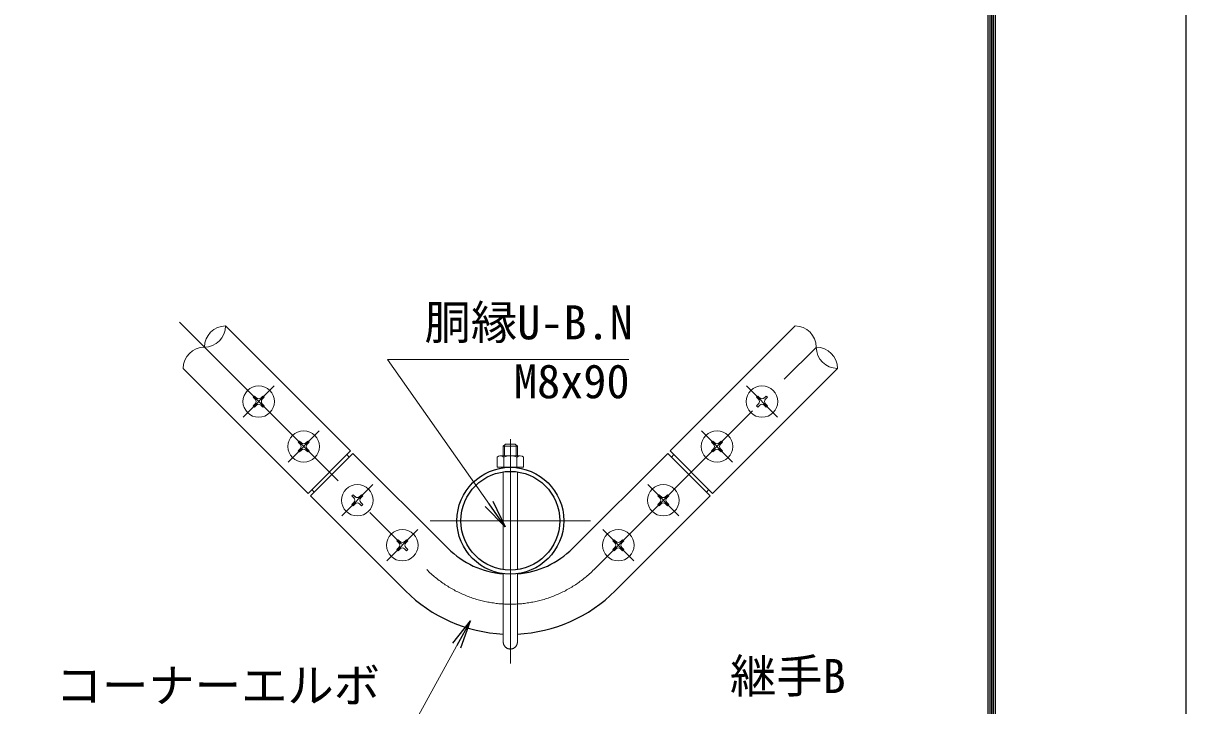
# Model space of a CAD drawing. Units: millimetres, scale not verified. Extents: x -4210 to 4210, y -2971 to 2972.
# Drawn here: x 2565 to 4210, y -160 to 806 of the extents above; entities that cross this region are included whole.
import ezdxf
from ezdxf.enums import TextEntityAlignment as Align

# ---------------------------------------------------------------- set-up
doc = ezdxf.new("R2010")
doc.units = ezdxf.units.MM
doc.header["$LTSCALE"] = 10
doc.linetypes.add('DASHED', pattern=[7.5, 6, -1.5])
doc.linetypes.add('USER1', pattern=[50.8, 31.75, -6.35, 6.35, -6.35])
for name, color, linetype, lineweight in [('0-0_D-STR1', 1, 'Continuous', 25), ('0-1_D-STR3', 3, 'Continuous', 13), ('0-2_D-BMK', 2, 'USER1', 13), ('0-4_D-STR-DIM', 7, 'Continuous', 13), ('0-5_0', 7, 'Continuous', 25), ('0-A_D-STR-TXT', 7, 'Continuous', 13), ('0-C_D-TTL', 7, 'Continuous', 25)]:
    doc.layers.add(name, color=color, linetype=linetype, lineweight=lineweight)
doc.styles.add('ＭＳ ゴシック', font='')
doc.styles.get('ＭＳ ゴシック').set_extended_font_data('MS Gothic')

# ---------------------------------------------------------------- blocks, each defined once
blk = doc.blocks.new('_Open')
at = {"layer": '0-5_0'}
blk.add_line((-10, 1.667), (0, 0), dxfattribs=at)
blk.add_lwpolyline([(-10, -1.667), (0, 0), (-10, 0)], dxfattribs=at)

msp = doc.modelspace()

# ---------------------------------------------------------------- linework, layer by layer
at = {"layer": '0-0_D-STR1'}
for p, q in [((3027.95, 201.15), (2851.18, 377.93)), ((3480.5, 201.15), (3657.28, 377.93)), ((2967.85, 141.05), (2791.07, 317.83)), ((3540.61, 141.05), (3717.38, 317.83)), ((3027.95, 201.15), (2967.85, 141.05)), ((2971.38, 137.51), (3031.49, 197.62)), ((3031.49, 197.62), (3165.84, 63.27)), ((3342.62, 63.27), (3476.97, 197.62)), ((3476.97, 197.62), (3537.07, 137.51)), ((3480.5, 201.15), (3540.61, 141.05)), ((2971.38, 137.51), (3105.73, 3.16)), ((3402.72, 3.16), (3537.07, 137.51))]:
    msp.add_line(p, q, dxfattribs=at)
for radius in [75.62, 69.88]:
    msp.add_circle((3254.23, 102.28), radius, dxfattribs=at)
for radius, start, end in [(125, 225, 265.41143), (125, 274.58857, 315), (210, 225, 267.2706), (210, 272.7294, 315)]:
    msp.add_arc((3254.23, 151.66), radius, start, end, dxfattribs=at)
at = {"layer": '0-1_D-STR3'}
for p, q in [((2891.99, 278.74), (2890.26, 277.01)), ((2893.05, 274.12), (2890.26, 277.01)), ((2890.26, 264.95), (2893.05, 267.84)), ((2891.99, 263.22), (2890.26, 264.95)), ((2894.88, 275.95), (2891.99, 278.74)), ((2891.99, 263.22), (2894.88, 266.01)), ((2904.05, 278.74), (2901.16, 275.95)), ((2901.16, 266.01), (2904.05, 263.22)), ((2905.78, 277.01), (2902.99, 274.12)), ((2902.99, 267.84), (2905.78, 264.95)), ((2905.78, 277.01), (2904.05, 278.74)), ((2905.78, 264.95), (2904.05, 263.22)), ((3602.67, 277.01), (3604.4, 278.74)), ((3602.67, 277.01), (3605.46, 274.12)), ((3605.46, 267.84), (3602.67, 264.95)), ((3602.67, 264.95), (3604.4, 263.22)), ((3604.4, 278.74), (3607.29, 275.95)), ((3607.29, 266.01), (3604.4, 263.22)), ((3613.57, 275.95), (3616.46, 278.74)), ((3616.46, 263.22), (3613.57, 266.01)), ((3615.4, 274.12), (3618.19, 277.01)), ((3618.19, 264.95), (3615.4, 267.84)), ((3616.46, 278.74), (3618.19, 277.01)), ((3616.46, 263.22), (3618.19, 264.95)), ((2955.63, 215.1), (2953.9, 213.37)), ((2958.52, 212.31), (2955.63, 215.1)), ((2967.69, 215.1), (2964.8, 212.31)), ((2969.42, 213.37), (2967.69, 215.1)), ((3539.03, 213.37), (3540.76, 215.1)), ((3540.76, 215.1), (3543.65, 212.31)), ((3549.93, 212.31), (3552.82, 215.1)), ((3552.82, 215.1), (3554.55, 213.37)), ((2956.69, 210.48), (2953.9, 213.37)), ((2953.9, 201.31), (2956.69, 204.2)), ((2955.63, 199.58), (2953.9, 201.31)), ((2955.63, 199.58), (2958.52, 202.37)), ((2964.8, 202.37), (2967.69, 199.58)), ((2969.42, 213.37), (2966.63, 210.48)), ((2966.63, 204.2), (2969.42, 201.31)), ((2969.42, 201.31), (2967.69, 199.58)), ((3244.23, 194.16), (3244.23, 207.73)), ((3245.98, 194.16), (3245.98, 209.48)), ((3247.23, 210.73), (3261.23, 210.73)), ((3264.23, 207.73), (3261.23, 210.73)), ((3262.48, 194.16), (3262.48, 209.48)), ((3264.23, 194.16), (3264.23, 207.73)), ((3539.03, 213.37), (3541.82, 210.48)), ((3541.82, 204.2), (3539.03, 201.31)), ((3539.03, 201.31), (3540.76, 199.58)), ((3543.65, 202.37), (3540.76, 199.58)), ((3552.82, 199.58), (3549.93, 202.37)), ((3551.76, 210.48), (3554.55, 213.37)), ((3554.55, 201.31), (3551.76, 204.2)), ((3552.82, 199.58), (3554.55, 201.31)), ((3022.65, 195.85), (3026.18, 192.32)), ((3235.48, 177.91), (3235.48, 192.41)), ((3239.42, 194.16), (3268.34, 194.16)), ((3244.85, 192.41), (3244.85, 177.91)), ((3263.6, 192.41), (3263.6, 177.91)), ((3272.98, 177.91), (3272.98, 192.41)), ((3485.8, 195.85), (3482.27, 192.32)), ((3235.48, 177.91), (3272.98, 177.91)), ((3244.23, 177.24), (3244.23, 177.91)), ((3244.23, 33.13), (3244.23, 171.44)), ((3264.23, 177.24), (3264.23, 177.91)), ((3264.23, 33.13), (3264.23, 171.44)), ((2973.15, 146.35), (2976.69, 142.82)), ((3031.65, 139.09), (3029.92, 137.36)), ((3032.71, 134.47), (3029.92, 137.36)), ((3034.53, 136.3), (3031.65, 139.09)), ((3043.7, 139.09), (3040.82, 136.3)), ((3045.43, 137.36), (3042.64, 134.47)), ((3043.7, 139.09), (3045.43, 137.36)), ((3464.75, 139.09), (3463.02, 137.36)), ((3465.81, 134.47), (3463.02, 137.36)), ((3467.64, 136.3), (3464.75, 139.09)), ((3476.81, 139.09), (3473.92, 136.3)), ((3478.54, 137.36), (3475.75, 134.47)), ((3476.81, 139.09), (3478.54, 137.36)), ((3535.3, 146.35), (3531.77, 142.82)), ((3029.92, 125.3), (3032.71, 128.19)), ((3029.92, 125.3), (3031.65, 123.57)), ((3031.65, 123.57), (3034.53, 126.36)), ((3040.82, 126.36), (3043.7, 123.57)), ((3042.64, 128.19), (3045.43, 125.3)), ((3045.43, 125.3), (3043.7, 123.57)), ((3463.02, 125.3), (3465.81, 128.19)), ((3463.02, 125.3), (3464.75, 123.57)), ((3464.75, 123.57), (3467.64, 126.36)), ((3473.92, 126.36), (3476.81, 123.57)), ((3475.75, 128.19), (3478.54, 125.3)), ((3478.54, 125.3), (3476.81, 123.57)), ((3095.29, 75.45), (3093.56, 73.72)), ((3096.35, 70.83), (3093.56, 73.72)), ((3098.17, 72.66), (3095.29, 75.45)), ((3107.34, 75.45), (3104.46, 72.66)), ((3109.07, 73.72), (3106.28, 70.83)), ((3107.34, 75.45), (3109.07, 73.72)), ((3401.11, 75.45), (3399.38, 73.72)), ((3402.17, 70.83), (3399.38, 73.72)), ((3404, 72.66), (3401.11, 75.45)), ((3413.17, 75.45), (3410.28, 72.66)), ((3414.9, 73.72), (3412.11, 70.83)), ((3413.17, 75.45), (3414.9, 73.72)), ((3093.56, 61.66), (3096.35, 64.55)), ((3093.56, 61.66), (3095.29, 59.93)), ((3095.29, 59.93), (3098.17, 62.72)), ((3104.46, 62.72), (3107.34, 59.93)), ((3106.28, 64.55), (3109.07, 61.66)), ((3109.07, 61.66), (3107.34, 59.93)), ((3399.38, 61.66), (3402.17, 64.55)), ((3399.38, 61.66), (3401.11, 59.93)), ((3401.11, 59.93), (3404, 62.72)), ((3410.28, 62.72), (3413.17, 59.93)), ((3412.11, 64.55), (3414.9, 61.66)), ((3414.9, 61.66), (3413.17, 59.93)), ((3244.23, -69.27), (3244.23, 27.32)), ((3264.23, -69.27), (3264.23, 27.32))]:
    msp.add_line(p, q, dxfattribs=at)
msp.add_lwpolyline([(3247.23, 210.73), (3244.23, 207.73), (3264.23, 207.73)], dxfattribs=at)
for centre in [(2898.02, 270.98), (3610.43, 270.98), (2961.66, 207.34), (3546.79, 207.34), (3037.68, 131.33), (3470.78, 131.33), (3101.31, 67.69), (3407.14, 67.69)]:
    msp.add_circle(centre, 22.25, dxfattribs=at)
for centre, radius, start, end in [((2889.68, 270.98), 4.61, 315, 45), ((2898.02, 279.32), 4.61, 225, 315), ((2898.02, 262.64), 4.61, 45, 135), ((2906.36, 270.98), 4.61, 135, 225), ((3602.09, 270.98), 4.61, 315, 45), ((3610.43, 279.32), 4.61, 225, 315), ((3610.43, 262.64), 4.61, 45, 135), ((3618.77, 270.98), 4.61, 135, 225), ((2953.32, 207.34), 4.61, 315, 45), ((2961.66, 215.68), 4.61, 225, 315), ((2961.66, 199), 4.61, 45, 135), ((2970, 207.34), 4.61, 135, 225), ((3538.45, 207.34), 4.61, 315, 45), ((3546.79, 215.68), 4.61, 225, 315), ((3546.79, 199), 4.61, 45, 135), ((3555.13, 207.34), 4.61, 135, 225), ((3240.16, 187.16), 7.04, 48.21899, 131.78101), ((3254.23, 168.17), 25.99, 68.85295, 111.14705), ((3268.29, 187), 7.15, 49.0514, 130.9486), ((3029.34, 131.33), 4.61, 315, 45), ((3037.68, 139.67), 4.61, 225, 315), ((3046.01, 131.33), 4.61, 135, 225), ((3462.44, 131.33), 4.61, 315, 45), ((3470.78, 139.67), 4.61, 225, 315), ((3479.12, 131.33), 4.61, 135, 225), ((3037.68, 122.99), 4.61, 45, 135), ((3470.78, 122.99), 4.61, 45, 135), ((3092.98, 67.69), 4.61, 315, 45), ((3101.31, 76.03), 4.61, 225, 315), ((3109.65, 67.69), 4.61, 135, 225), ((3398.8, 67.69), 4.61, 315, 45), ((3407.14, 76.03), 4.61, 225, 315), ((3415.48, 67.69), 4.61, 135, 225), ((3101.31, 59.35), 4.61, 45, 135), ((3407.14, 59.35), 4.61, 45, 135)]:
    msp.add_arc(centre, radius, start, end, dxfattribs=at)
at = {"layer": '0-1_D-STR3', "linetype": 'DASHED'}
msp.add_arc((3254.23, -69.27), 10, 180, 0, dxfattribs=at)
at = {"layer": '0-2_D-BMK'}
for p, q in [((2785.77, 383.23), (3135.79, 33.22)), ((3372.67, 33.22), (3722.69, 383.23)), ((2920.12, 293.08), (2875.92, 248.88)), ((3588.33, 293.08), (3632.53, 248.88)), ((3254.23, -99.58), (3254.23, 233.75)), ((2983.76, 229.44), (2939.56, 185.24)), ((3524.7, 229.44), (3568.89, 185.24)), ((3059.77, 153.42), (3015.58, 109.23)), ((3448.68, 153.42), (3492.88, 109.23)), ((3367.66, 102.28), (3140.79, 102.28)), ((3123.41, 89.79), (3079.22, 45.59)), ((3385.04, 89.79), (3429.24, 45.59))]:
    msp.add_line(p, q, dxfattribs=at)
msp.add_arc((3254.23, 151.66), 167.5, 225, 315, dxfattribs=at)
at = {"layer": '0-4_D-STR-DIM'}
for centre, start, end in [((2851.27, 347.78), 90.18146, 179.81854), ((2821.03, 378.03), 270.18146, 359.81854), ((3657.18, 347.78), 0.18146, 89.81854), ((2821.22, 317.73), 90.18146, 179.81854), ((3687.23, 317.73), 0.18146, 89.81854), ((3717.48, 347.97), 180.18146, 269.81854)]:
    msp.add_arc(centre, 30.15, start, end, dxfattribs=at)
at = {"layer": '0-A_D-STR-TXT'}
for points in [[(3421.85, 330.61), (3080.31, 330.61), (3245.88, 95.13)], [(2620.83, -182.93), (3119.21, -182.93), (3196.72, -40.9)]]:
    msp.add_lwpolyline(points, dxfattribs=at)
at = {"layer": '0-C_D-TTL', "color": 2}
msp.add_lwpolyline([(-4189.68, 2971.89), (4210.32, 2971.89), (4210.32, -2968.11), (-4189.68, -2968.11)], close=True, dxfattribs=at)
at = {"layer": '0-C_D-TTL'}
for points in [[(-3919.68, 2751.89), (3940.32, 2751.89), (3940.32, -2748.11), (-3919.68, -2748.11)], [(-3917.18, 2749.39), (3937.82, 2749.39), (3937.82, -2745.61), (-3917.18, -2745.61)], [(-3914.68, 2746.89), (3935.32, 2746.89), (3935.32, -2743.11), (-3914.68, -2743.11)], [(-3912.18, 2744.39), (3932.82, 2744.39), (3932.82, -2740.61), (-3912.18, -2740.61)], [(-3909.68, 2741.89), (3930.32, 2741.89), (3930.32, -2738.11), (-3909.68, -2738.11)]]:
    msp.add_lwpolyline(points, close=True, dxfattribs=at)

# ---------------------------------------------------------------- block references
at = {"layer": '0-A_D-STR-TXT', "xscale": 4, "yscale": 4}
for p, rotation in [((3247.03, 93.49), 305.11159), ((3197.68, -39.14), 61.37782)]:
    msp.add_blockref('_Open', p, dxfattribs=dict(at, rotation=rotation))

# ---------------------------------------------------------------- texts
at = {"layer": '0-A_D-STR-TXT', "style": 'ＭＳ ゴシック'}
for s, p in [('胴縁U-B.N', (3132.76, 344.59)), ('M8x90', (3259.41, 261.16)), ('継手B', (3565.11, -155.92)), ('コーナーエルボ', (2610.67, -169.2))]:
    msp.add_text(s, height=48.09, dxfattribs=at).set_placement(p, align=Align.BOTTOM_LEFT)

doc.saveas('drawing.dxf')
